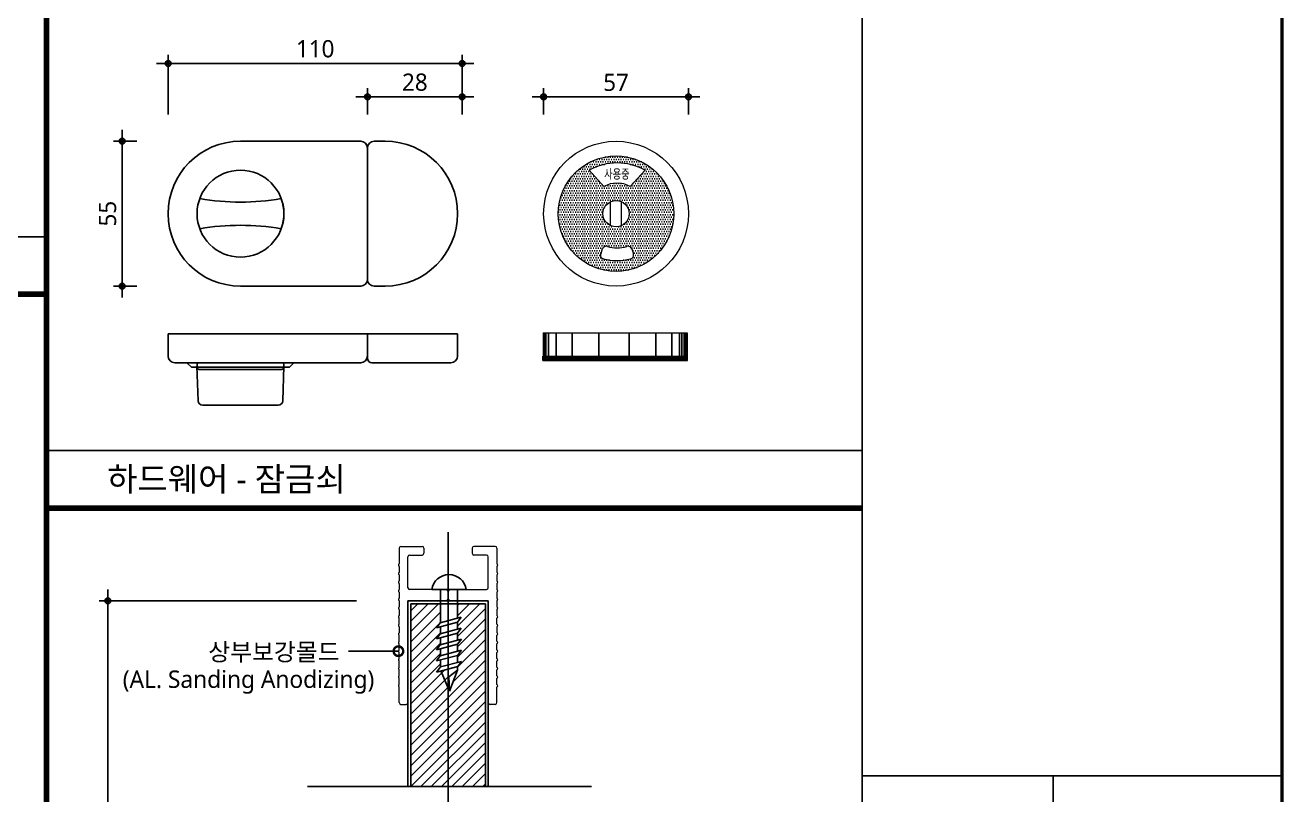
# Model space of a CAD drawing. Extents: x -256 to 8104, y -176 to 5714.
# Drawn here: x 5795 to 7984, y 3153 to 4492 of the extents above; entities that cross this region are included whole.
import ezdxf
from ezdxf.enums import TextEntityAlignment as Align

# ---------------------------------------------------------------- set-up
doc = ezdxf.new("R2010")
doc.units = 0
doc.header["$LTSCALE"] = 30
doc.linetypes.add('CEN', pattern=[62, 60, -1, 0, -1])
doc.linetypes.add('HIDDEN2', pattern=[4.7625, 3.175, -1.5875])
doc.layers.get('0').update_dxf_attribs({"linetype": 'CONTINUOUS'})
doc.layers.get('DEFPOINTS').update_dxf_attribs({"linetype": 'CONTINUOUS'})
for name, color, linetype in [('02---제품선', 4, 'CONTINUOUS'), ('C', 2, 'CONTINUOUS'), ('curior-0Line', 252, 'CONTINUOUS'), ('DIM', 7, 'CONTINUOUS'), ('HAT', 8, 'CONTINUOUS'), ('TIT', 3, 'CONTINUOUS'), ('기타', 1, 'CONTINUOUS'), ('문자', 3, 'CONTINUOUS'), ('상부보강몰드', 4, 'HIDDEN2'), ('잠금쇠(회전형)', 4, 'CONTINUOUS'), ('중심선', 1, 'CEN'), ('치수', 1, 'CONTINUOUS'), ('판넬', 2, 'CONTINUOUS'), ('해치', 8, 'CONTINUOUS')]:
    doc.layers.add(name, color=color, linetype=linetype)
doc.styles.add('HDW', font='gulim.ttc')
doc.styles.add('돋움', font='malgun.ttf')
doc.dimstyles.new('10', dxfattribs={"dimscale": 10, "dimtxt": 3, "dimasz": 1, "dimexe": 1.5, "dimexo": 2, "dimgap": 1, "dimtad": 1, "dimdec": 0, "dimlunit": 6, "dimtxsty": '돋움', "dimblk": 'DIMDOT', "dimcen": -1, "dimdle": 1.5, "dimclrt": 3, "dimazin": 3, "dimtfac": 1, "dimtdec": 0, "dimtix": 1, "dimtmove": 2, "dimatfit": 3, "dimldrblk": 'DIMDOT', "dimarcsym": 0})

# ---------------------------------------------------------------- blocks, each defined once
blk = doc.blocks.new('DIMDOT')
at = {"linetype": 'Continuous'}
blk.add_line((-2, 0), (2, 0), dxfattribs=at)
for radius in [0.5, 0.25]:
    blk.add_circle((0, 0), radius, dxfattribs=at)
blk = doc.blocks.new('*D355')
at = {"layer": 'DEFPOINTS', "color": 0}
for p in [(164877.2, 4601.3), (164365.2, 4492.7), (164877.2, 4492.7)]:
    blk.add_point(p, dxfattribs=at)
at = {"layer": 'DIM', "color": 0, "lineweight": -2, "ltscale": 10}
for p, q in [((164365.2, 4512.7), (164365.2, 4616.3)), ((164375.2, 4601.3), (164867.2, 4601.3)), ((164877.2, 4512.7), (164877.2, 4616.3))]:
    blk.add_line(p, q, dxfattribs=at)
at = {"layer": 'DIM', "color": 0, "lineweight": -2, "xscale": 10, "yscale": 10, "zscale": 10, "rotation": 180}
blk.add_blockref('DIMDOT', (164365.2, 4601.3), dxfattribs=at)
at = {"layer": 'DIM', "color": 0, "lineweight": -2, "xscale": 10, "yscale": 10, "zscale": 10}
blk.add_blockref('DIMDOT', (164877.2, 4601.3), dxfattribs=at)
at = {"layer": 'DIM', "color": 3, "insert": (164621.2, 4626.9), "char_height": 30, "attachment_point": 5, "style": '돋움'}
blk.add_mtext('110', dxfattribs=at)
blk = doc.blocks.new('*D356')
at = {"layer": 'DEFPOINTS', "color": 0}
for p in [(164877.2, 4543.3), (164712.2, 4492.7), (164877.2, 4492.7)]:
    blk.add_point(p, dxfattribs=at)
at = {"layer": 'DIM', "color": 0, "lineweight": -2, "ltscale": 10}
for p, q in [((164712.2, 4512.7), (164712.2, 4558.3)), ((164877.2, 4512.7), (164877.2, 4558.3)), ((164722.2, 4543.3), (164867.2, 4543.3))]:
    blk.add_line(p, q, dxfattribs=at)
at = {"layer": 'DIM', "color": 0, "lineweight": -2, "xscale": 10, "yscale": 10, "zscale": 10, "rotation": 180}
blk.add_blockref('DIMDOT', (164712.2, 4543.3), dxfattribs=at)
at = {"layer": 'DIM', "color": 0, "lineweight": -2, "xscale": 10, "yscale": 10, "zscale": 10}
blk.add_blockref('DIMDOT', (164877.2, 4543.3), dxfattribs=at)
at = {"layer": 'DIM', "color": 3, "insert": (164794.7, 4568.8), "char_height": 30, "attachment_point": 5, "style": '돋움'}
blk.add_mtext('28', dxfattribs=at)
blk = doc.blocks.new('*D357')
at = {"layer": 'DEFPOINTS', "color": 0}
for p in [(165270.9, 4543.3), (165018.9, 4492.7), (165270.9, 4492.7)]:
    blk.add_point(p, dxfattribs=at)
at = {"layer": 'DIM', "color": 0, "lineweight": -2, "ltscale": 10}
for p, q in [((165018.9, 4512.7), (165018.9, 4558.3)), ((165270.9, 4512.7), (165270.9, 4558.3)), ((165028.9, 4543.3), (165260.9, 4543.3))]:
    blk.add_line(p, q, dxfattribs=at)
at = {"layer": 'DIM', "color": 0, "lineweight": -2, "xscale": 10, "yscale": 10, "zscale": 10, "rotation": 180}
blk.add_blockref('DIMDOT', (165018.9, 4543.3), dxfattribs=at)
at = {"layer": 'DIM', "color": 0, "lineweight": -2, "xscale": 10, "yscale": 10, "zscale": 10}
blk.add_blockref('DIMDOT', (165270.9, 4543.3), dxfattribs=at)
at = {"layer": 'DIM', "color": 3, "insert": (165144.9, 4568.6), "char_height": 30, "attachment_point": 5, "style": '돋움'}
blk.add_mtext('57', dxfattribs=at)
blk = doc.blocks.new('*D362')
at = {"layer": 'DEFPOINTS', "color": 0}
for p in [(164330.9, 4466.1), (164285.2, 4214.1), (164330.9, 4214.1)]:
    blk.add_point(p, dxfattribs=at)
at = {"layer": 'DIM', "color": 0, "lineweight": -2, "ltscale": 10}
for p, q in [((164310.9, 4466.1), (164270.2, 4466.1)), ((164285.2, 4456.1), (164285.2, 4224.1)), ((164310.9, 4214.1), (164270.2, 4214.1))]:
    blk.add_line(p, q, dxfattribs=at)
at = {"layer": 'DIM', "color": 0, "lineweight": -2, "xscale": 10, "yscale": 10, "zscale": 10}
for p, rotation in [((164285.2, 4466.1), 90), ((164285.2, 4214.1), 270)]:
    blk.add_blockref('DIMDOT', p, dxfattribs=dict(at, rotation=rotation))
at = {"layer": 'DIM', "color": 3, "insert": (164259.9, 4340.1), "char_height": 30, "attachment_point": 5, "rotation": 90, "style": '돋움'}
blk.add_mtext('55', dxfattribs=at)
blk = doc.blocks.new('*D363')
at = {"layer": 'DEFPOINTS', "color": 0}
for p in [(164712.9, 3666.1), (164260.1, 1327.1), (164712.9, 1327.1)]:
    blk.add_point(p, dxfattribs=at)
at = {"layer": 'DIM', "color": 0, "lineweight": -2, "ltscale": 10}
for p, q in [((164692.9, 3666.1), (164245.1, 3666.1)), ((164260.1, 3656.1), (164260.1, 1337.1)), ((164692.9, 1327.1), (164245.1, 1327.1))]:
    blk.add_line(p, q, dxfattribs=at)
at = {"layer": 'DIM', "color": 0, "lineweight": -2, "xscale": 10, "yscale": 10, "zscale": 10}
for p, rotation in [((164260.1, 3666.1), 90), ((164260.1, 1327.1), 270)]:
    blk.add_blockref('DIMDOT', p, dxfattribs=dict(at, rotation=rotation))
at = {"layer": 'DIM', "color": 3, "insert": (164234.8, 2496.6), "char_height": 30, "attachment_point": 5, "rotation": 90, "style": '돋움'}
blk.add_mtext('VAR.', dxfattribs=at)
blk = doc.blocks.new('A$C13EB2441')
for p, q in [((0.837, 7.375), (0.837, 14.115)), ((0.837, 6.74), (0.837, 0))]:
    blk.add_line(p, q)
blk = doc.blocks.new('_DOTSMALL')
at = {"color": 0, "linetype": 'ByBlock', "const_width": 0.5}
blk.add_lwpolyline([(-0.0625, 0, 1), (0.0625, 0, 1)], format="xyb", close=True, dxfattribs=at)
blk = doc.blocks.new('A$C63EC304E')
at = {"layer": '치수', "color": 1, "xscale": 2.5, "yscale": 2.5, "zscale": 2.5, "rotation": 234.3098741996962}
blk.add_blockref('_DOTSMALL', (0.31, 0.31), dxfattribs=at)
blk = doc.blocks.new('A$C2BC9653E')
at = {"layer": '치수', "xscale": 0.3333333333333333, "yscale": 0.3333333333333333, "zscale": 0.3333333333333333}
blk.add_blockref('A$C63EC304E', (0, 0), dxfattribs=at)
blk = doc.blocks.new('A$C7FC71301')
at = {"layer": '치수', "rotation": 180}
blk.add_blockref('A$C2BC9653E', (0.208, 0.208), dxfattribs=at)
blk = doc.blocks.new('A$C4A20372B')
at = {"layer": '치수'}
blk.add_blockref('A$C7FC71301', (0, 0), dxfattribs=at)
blk = doc.blocks.new('A$C566469F5')
at = {"layer": '치수'}
blk.add_blockref('A$C4A20372B', (0, 0), dxfattribs=at)
blk = doc.blocks.new('A$C7E317CD4')
at = {"layer": '해치', "xscale": 2, "yscale": 2, "zscale": 2}
blk.add_blockref('A$C566469F5', (0, 0), dxfattribs=at)
blk = doc.blocks.new('A$C601D7F27')
at = {"layer": '치수'}
blk.add_blockref('A$C7E317CD4', (0, 0), dxfattribs=at)
blk = doc.blocks.new('A$C38802C08')
at = {"layer": '치수'}
blk.add_blockref('A$C601D7F27', (0, 0), dxfattribs=at)
blk = doc.blocks.new('AURA_16', base_point=(158321.5, 175.8))
at = {"layer": 'HAT', "transparency": 33554687}
h = blk.add_hatch(dxfattribs=at)
h.set_pattern_fill('ANSI31', color=256, scale=4, style=0)
h.set_pattern_definition([(45, (150000, 0), (-8.980256, 8.980256), [])])
h.paths.add_polyline_path([(164787.6, 3343.1), (164844, 3343.1), (164852.6, 3343.1), (164852.6, 3547.8), (164832.5, 3542.4), (164839.1, 3551.2), (164839.1, 3563.4), (164832.5, 3561.7), (164839, 3570.4), (164839.1, 3570.4), (164839.1, 3582.7), (164832.4, 3580.9), (164839, 3589.7), (164839.1, 3589.7), (164839.1, 3602), (164832.4, 3600.2), (164838.9, 3608.9), (164839.1, 3609), (164839.1, 3621.2), (164832.3, 3619.4), (164838.9, 3628.2), (164839.1, 3628.2), (164839.1, 3661.1), (164787.6, 3661.1)])
h.paths.add_polyline_path([(164866.2, 3343.1), (164917.6, 3343.1), (164917.6, 3661.1), (164869.1, 3661.1), (164869.1, 3636.2), (164875.6, 3637.9), (164869.1, 3629.2), (164869.1, 3616.9), (164875.6, 3618.7), (164869.1, 3609.9), (164869.1, 3609.9), (164869.1, 3597.7), (164875.7, 3599.4), (164869.2, 3590.7), (164869.1, 3590.7), (164869.1, 3578.4), (164875.7, 3580.2), (164869.2, 3571.4), (164869.1, 3571.4), (164869.1, 3559.2), (164875.8, 3560.9), (164869.3, 3552.2), (164869.1, 3552.1), (164869.1, 3545.6), (164855.1, 3509), (164852.6, 3514.8), (164852.6, 3343.1)])
at = {"layer": '해치'}
h = blk.add_hatch(dxfattribs=at)
h.set_pattern_fill('DOTS', color=256, scale=2.628474)
h.set_pattern_definition([(0, (159450.8684, 882.764), (2.086351, 4.1727023), [0, -4.1727023])])
h.paths.add_polyline_path([(165245.5, 4340.1, 1), (165044.2, 4340.1, 1)])
h.paths.add_polyline_path([(165121.9, 4340.1, -1), (165167.8, 4340.1, -1)], flags=16)
h.paths.add_polyline_path([(165169.6, 4387.4, 0.250537), (165123.7, 4387.4), (165097.9, 4415.8, -0.258173), (165195.4, 4415.8)], flags=16)
h.paths.add_polyline_path([(165172.3, 4278.7), (165175.1, 4270.5, -0.437988), (165170.3, 4261.5, -0.127495), (165123.1, 4261.5, -0.437988), (165118.2, 4270.5), (165121, 4278.7, -0.407197), (165129.8, 4283, 0.156299), (165163.6, 4283, -0.407197)], flags=16)
h.paths.add_polyline_path([(165120.3, 4394.4), (165120.3, 4423.6), (165172.6, 4423.6), (165172.6, 4394.4)], flags=8)
at = {"color": 8}
for p, q in [((160805.6, 4299.9), (164153.5, 4299.9)), ((164153.5, 3927.8), (165573.1, 3927.8))]:
    blk.add_line(p, q, dxfattribs=at)
at = {"color": 2}
blk.add_line((164787.6, 3343.1), (164917.6, 3343.1), dxfattribs=at)
for points in [[(158320.8, 5714.2), (165573.1, 5714.2), (165573.1, 175.8), (158320.8, 175.8)], [(158320.8, 5714.2), (165573.1, 5714.2), (165573.1, 175.8), (158320.8, 175.8)], [(158320.8, 5714.2), (166302.7, 5714.2), (166302.7, 175.8), (158320.8, 175.8)]]:
    blk.add_lwpolyline(points, close=True, dxfattribs=at)
at = {"color": 8, "const_width": 10}
for points in [[(164153.5, 175.8), (164153.5, 5714.2)], [(160805.6, 4199.9), (164153.5, 4199.9)], [(164153.5, 3827.8), (165573.1, 3827.8)]]:
    blk.add_lwpolyline(points, dxfattribs=at)
at = {"layer": '02---제품선'}
for p, q in [((164491.2, 4466.1), (164700.5, 4466.1)), ((164743.2, 4466.1), (164723.8, 4466.1)), ((164712.2, 4454.5), (164712.2, 4225.7)), ((164712.2, 4454.5), (164712.2, 4225.7)), ((164491.2, 4214.1), (164700.5, 4214.1)), ((164743.2, 4214.1), (164723.8, 4214.1)), ((164365.2, 4131.1), (164712.2, 4131.1)), ((164365.2, 4131.1), (164365.2, 4092.4)), ((164712.2, 4131.1), (164712.2, 4092.4)), ((164869.2, 4131.1), (164712.2, 4131.1)), ((164712.2, 4088.5), (164712.2, 4131.1)), ((164869.2, 4092.4), (164869.2, 4131.1)), ((164376.8, 4080.7), (164398.1, 4080.7)), ((164398.1, 4080.7), (164584.2, 4080.7)), ((164405.9, 4073), (164398.1, 4080.7)), ((164405.9, 4073), (164413.6, 4073)), ((164413.6, 4073), (164568.7, 4073)), ((164415.5, 4074.9), (164417.6, 4014.5)), ((164415.6, 4073), (164415.6, 4076.8)), ((164562.9, 4080.7), (164419.4, 4080.7)), ((164566.8, 4074.9), (164564.7, 4014.5)), ((164566.8, 4073), (164566.8, 4076.8)), ((164576.5, 4073), (164568.7, 4073)), ((164576.5, 4073), (164584.2, 4080.7)), ((164584.2, 4080.7), (164700.5, 4080.7)), ((164857.5, 4080.7), (164719.9, 4080.7)), ((164562.9, 4069.1), (164419.4, 4069.1)), ((164557, 4007.1), (164425.4, 4007.1))]:
    blk.add_line(p, q, dxfattribs=at)
blk.add_circle((164491.2, 4340.1), 75.6, dxfattribs=at)
blk.add_circle((164491.2, 4340.1), 75.6, dxfattribs=at)
for centre, radius, start, end in [((164491.2, 4340.1), 126, 90, 180), ((164700.5, 4454.5), 11.6, 0, 90), ((164723.8, 4454.5), 11.6, 90, 180), ((164743.2, 4340.1), 126, 0, 90), ((164491.2, 4776.9), 416.6, 260.2031, 279.7969), ((164491.2, 4340.1), 75.6, 340.7512, 19.2488), ((164491.2, 4340.1), 126, 180, 270), ((164743.2, 4340.1), 126, 270, 0), ((164491.2, 3903.3), 416.6, 80.2031, 99.7969), ((164700.5, 4225.7), 11.6, 270, 0), ((164723.8, 4225.7), 11.6, 180, 270), ((164376.8, 4092.4), 11.6, 180, 270), ((164419.4, 4076.8), 3.88, 90, 180), ((164419.4, 4073), 3.88, 180, 270), ((164562.9, 4076.8), 3.88, 0, 90), ((164562.9, 4073), 3.88, 270, 0), ((164700.5, 4092.4), 11.6, 270, 0), ((164719.9, 4088.5), 7.75, 180, 270), ((164857.5, 4092.4), 11.6, 270, 0), ((164425.4, 4014.8), 7.75, 182, 270), ((164557, 4014.8), 7.75, 270, 358)]:
    blk.add_arc(centre, radius, start, end, dxfattribs=at)
at = {"layer": 'C'}
for p, q in [((164787.6, 3661.1), (164787.6, 3343.1)), ((164787.6, 3661.1), (164917.6, 3661.1)), ((164917.6, 3343.1), (164917.6, 3661.1))]:
    blk.add_line(p, q, dxfattribs=at)
at = {"layer": 'curior-0Line'}
for p, q in [((165573.1, 5714.2), (165573.1, 176.6)), ((165573.5, 3361.7), (166305.6, 3361.7)), ((165905.7, 3361.7), (165905.7, 2808))]:
    blk.add_line(p, q, dxfattribs=at)
blk.add_lwpolyline([(166305.6, 5714.2), (165573.1, 5714.2), (165573.1, 175.8), (166305.6, 175.8)], close=True, dxfattribs=at)
at = {"layer": '기타', "color": 1}
for p, q in [((164839.1, 3628.2), (164839.1, 3686.1)), ((164869.1, 3636.2), (164869.1, 3686.1)), ((164838.9, 3628.2), (164875.6, 3637.9)), ((164875.6, 3637.9), (164869.1, 3629.2)), ((164832.3, 3619.4), (164869.1, 3629.2)), ((164838.9, 3628.2), (164832.3, 3619.4)), ((164838.9, 3608.9), (164875.6, 3618.7)), ((164839.1, 3609), (164839.1, 3621.2)), ((164869.1, 3616.9), (164869.1, 3629.2)), ((164875.6, 3618.7), (164869.1, 3609.9)), ((164832.4, 3600.2), (164869.1, 3609.9)), ((164838.9, 3608.9), (164832.4, 3600.2)), ((164832.4, 3580.9), (164869.2, 3590.7)), ((164839, 3589.7), (164875.7, 3599.4)), ((164839.1, 3589.7), (164839.1, 3602)), ((164869.1, 3597.7), (164869.1, 3609.9)), ((164869.1, 3578.4), (164869.1, 3590.7)), ((164875.7, 3599.4), (164869.2, 3590.7)), ((164839, 3589.7), (164832.4, 3580.9)), ((164832.5, 3561.7), (164869.2, 3571.4)), ((164839, 3570.4), (164832.5, 3561.7)), ((164839, 3570.4), (164875.7, 3580.2)), ((164839.1, 3570.4), (164839.1, 3582.7)), ((164869.1, 3559.2), (164869.1, 3571.4)), ((164875.7, 3580.2), (164869.2, 3571.4)), ((164832.5, 3542.4), (164869.3, 3552.2)), ((164839.1, 3551.2), (164832.5, 3542.4)), ((164839.1, 3551.2), (164839.1, 3563.4)), ((164839.1, 3551.2), (164875.8, 3560.9)), ((164869.1, 3545.6), (164869.1, 3552.1)), ((164875.8, 3560.9), (164869.3, 3552.2)), ((164839.9, 3544.3), (164855.1, 3509)), ((164869.1, 3545.6), (164854.1, 3533.8)), ((164854.1, 3533.8), (164855.1, 3509)), ((164855.1, 3509), (164869.1, 3545.6))]:
    blk.add_line(p, q, dxfattribs=at)
blk.add_arc((164854.1, 3681.7), 30.3, 8.3784, 171.6216, dxfattribs=at)
at = {"layer": '상부보강몰드', "linetype": 'Continuous', "lineweight": 15}
for p, q in [((164767.6, 3758), (164767.6, 3730.9)), ((164770.6, 3761), (164807.6, 3761)), ((164785.6, 3746), (164807.6, 3746)), ((164810.6, 3758), (164810.6, 3749)), ((164894.6, 3758), (164894.6, 3749)), ((164934.6, 3761), (164897.6, 3761)), ((164919.6, 3746), (164897.6, 3746)), ((164937.6, 3758), (164937.6, 3730.9)), ((164767.6, 3726.3), (164767.6, 3715.9)), ((164767.6, 3726.3), (164767.6, 3715.9)), ((164782.6, 3689.1), (164782.6, 3743)), ((164922.6, 3689.1), (164922.6, 3743)), ((164937.6, 3726.3), (164937.6, 3715.9)), ((164937.6, 3726.3), (164937.6, 3715.9)), ((164767.6, 3711.3), (164767.6, 3700.9)), ((164767.6, 3711.3), (164767.6, 3700.9)), ((164937.6, 3711.3), (164937.6, 3700.9)), ((164937.6, 3711.3), (164937.6, 3700.9)), ((164767.6, 3696.3), (164767.6, 3685.9)), ((164767.6, 3696.3), (164767.6, 3685.9)), ((164767.6, 3681.3), (164767.6, 3670.9)), ((164767.6, 3681.3), (164767.6, 3670.9)), ((164850.1, 3686.1), (164785.6, 3686.1)), ((164852.6, 3683.1), (164850.1, 3686.1)), ((164855.1, 3686.1), (164852.6, 3683.1)), ((164855.1, 3686.1), (164919.6, 3686.1)), ((164937.6, 3696.3), (164937.6, 3685.9)), ((164937.6, 3696.3), (164937.6, 3685.9)), ((164937.6, 3681.3), (164937.6, 3670.9)), ((164937.6, 3681.3), (164937.6, 3670.9)), ((164767.6, 3666.3), (164767.6, 3655.9)), ((164767.6, 3666.3), (164767.6, 3655.9)), ((164782.6, 3666.1), (164782.6, 3489.1)), ((164782.6, 3666.1), (164850.1, 3666.1)), ((164850.1, 3666.1), (164852.6, 3669.1)), ((164852.6, 3669.1), (164855.1, 3666.1)), ((164922.6, 3666.1), (164855.1, 3666.1)), ((164922.6, 3666.1), (164922.6, 3489.1)), ((164937.6, 3666.3), (164937.6, 3655.9)), ((164937.6, 3666.3), (164937.6, 3655.9)), ((164767.6, 3651.3), (164767.6, 3640.9)), ((164767.6, 3651.3), (164767.6, 3640.9)), ((164767.6, 3625.9), (164767.6, 3636.3)), ((164937.6, 3651.3), (164937.6, 3640.9)), ((164937.6, 3651.3), (164937.6, 3640.9)), ((164937.6, 3625.9), (164937.6, 3636.3)), ((164767.6, 3621.3), (164767.6, 3610.9)), ((164937.6, 3621.3), (164937.6, 3610.9)), ((164767.6, 3595.9), (164767.6, 3606.3)), ((164767.6, 3580.9), (164767.6, 3591.3)), ((164937.6, 3595.9), (164937.6, 3606.3)), ((164937.6, 3580.9), (164937.6, 3591.3)), ((164767.6, 3565.9), (164767.6, 3576.3)), ((164937.6, 3565.9), (164937.6, 3576.3)), ((164767.6, 3550.9), (164767.6, 3561.3)), ((164937.6, 3550.9), (164937.6, 3561.3)), ((164767.6, 3535.9), (164767.6, 3546.3)), ((164767.6, 3520.9), (164767.6, 3531.3)), ((164937.6, 3535.9), (164937.6, 3546.3)), ((164937.6, 3520.9), (164937.6, 3531.3)), ((164767.6, 3489.1), (164767.6, 3516.3)), ((164937.6, 3489.1), (164937.6, 3516.3)), ((164770.6, 3486.1), (164779.6, 3486.1)), ((164934.6, 3486.1), (164925.6, 3486.1))]:
    blk.add_line(p, q, dxfattribs=at)
for centre, radius, start, end in [((164770.6, 3758), 3, 90, 180), ((164770.6, 3758), 3, 90, 180), ((164785.6, 3743), 3, 90, 180), ((164807.6, 3758), 3, 0, 90), ((164807.6, 3749), 3, 270, 0), ((164897.6, 3758), 3, 90, 180), ((164897.6, 3749), 3, 180, 270), ((164919.6, 3743), 3, 0, 90), ((164934.6, 3758), 3, 0, 90), ((164934.6, 3758), 3, 0, 90), ((164767.6, 3728.6), 1.5, 113.5782, 246.4218), ((164767.6, 3728.6), 1.5, 113.5782, 246.4218), ((164767.6, 3728.6), 1.5, 113.5782, 246.4218), ((164767.6, 3728.6), 1.5, 113.5782, 246.4218), ((164766.6, 3730.9), 1, 293.5782, 0), ((164766.6, 3730.9), 1, 293.5782, 0), ((164766.6, 3730.9), 1, 293.5782, 0), ((164766.6, 3730.9), 1, 293.5782, 0), ((164766.6, 3726.3), 1, 0, 66.4218), ((164766.6, 3726.3), 1, 0, 66.4218), ((164766.6, 3726.3), 1, 0, 66.4218), ((164766.6, 3726.3), 1, 0, 66.4218), ((164938.6, 3730.9), 1, 180, 246.4218), ((164938.6, 3730.9), 1, 180, 246.4218), ((164938.6, 3730.9), 1, 180, 246.4218), ((164938.6, 3730.9), 1, 180, 246.4218), ((164938.6, 3726.3), 1, 113.5782, 180), ((164938.6, 3726.3), 1, 113.5782, 180), ((164938.6, 3726.3), 1, 113.5782, 180), ((164938.6, 3726.3), 1, 113.5782, 180), ((164937.6, 3728.6), 1.5, 293.5782, 66.4218), ((164937.6, 3728.6), 1.5, 293.5782, 66.4218), ((164937.6, 3728.6), 1.5, 293.5782, 66.4218), ((164937.6, 3728.6), 1.5, 293.5782, 66.4218), ((164767.6, 3713.6), 1.5, 113.5782, 246.4218), ((164767.6, 3713.6), 1.5, 113.5782, 246.4218), ((164767.6, 3713.6), 1.5, 113.5782, 246.4218), ((164767.6, 3713.6), 1.5, 113.5782, 246.4218), ((164767.6, 3698.6), 1.5, 113.5782, 246.4218), ((164767.6, 3698.6), 1.5, 113.5782, 246.4218), ((164767.6, 3698.6), 1.5, 113.5782, 246.4218), ((164767.6, 3698.6), 1.5, 113.5782, 246.4218), ((164766.6, 3715.9), 1, 293.5782, 0), ((164766.6, 3715.9), 1, 293.5782, 0), ((164766.6, 3715.9), 1, 293.5782, 0), ((164766.6, 3715.9), 1, 293.5782, 0), ((164766.6, 3711.3), 1, 0, 66.4218), ((164766.6, 3711.3), 1, 0, 66.4218), ((164766.6, 3711.3), 1, 0, 66.4218), ((164766.6, 3711.3), 1, 0, 66.4218), ((164766.6, 3700.9), 1, 293.5782, 0), ((164766.6, 3700.9), 1, 293.5782, 0), ((164766.6, 3700.9), 1, 293.5782, 0), ((164766.6, 3700.9), 1, 293.5782, 0), ((164938.6, 3715.9), 1, 180, 246.4218), ((164938.6, 3715.9), 1, 180, 246.4218), ((164938.6, 3715.9), 1, 180, 246.4218), ((164938.6, 3715.9), 1, 180, 246.4218), ((164938.6, 3711.3), 1, 113.5782, 180), ((164938.6, 3711.3), 1, 113.5782, 180), ((164938.6, 3711.3), 1, 113.5782, 180), ((164938.6, 3711.3), 1, 113.5782, 180), ((164938.6, 3700.9), 1, 180, 246.4218), ((164938.6, 3700.9), 1, 180, 246.4218), ((164938.6, 3700.9), 1, 180, 246.4218), ((164938.6, 3700.9), 1, 180, 246.4218), ((164937.6, 3713.6), 1.5, 293.5782, 66.4218), ((164937.6, 3713.6), 1.5, 293.5782, 66.4218), ((164937.6, 3713.6), 1.5, 293.5782, 66.4218), ((164937.6, 3713.6), 1.5, 293.5782, 66.4218), ((164937.6, 3698.6), 1.5, 293.5782, 66.4218), ((164937.6, 3698.6), 1.5, 293.5782, 66.4218), ((164937.6, 3698.6), 1.5, 293.5782, 66.4218), ((164937.6, 3698.6), 1.5, 293.5782, 66.4218), ((164767.6, 3683.6), 1.5, 113.5782, 246.4218), ((164767.6, 3683.6), 1.5, 113.5782, 246.4218), ((164767.6, 3683.6), 1.5, 113.5782, 246.4218), ((164767.6, 3683.6), 1.5, 113.5782, 246.4218), ((164766.6, 3696.3), 1, 0, 66.4218), ((164766.6, 3696.3), 1, 0, 66.4218), ((164766.6, 3696.3), 1, 0, 66.4218), ((164766.6, 3696.3), 1, 0, 66.4218), ((164766.6, 3685.9), 1, 293.5782, 0), ((164766.6, 3685.9), 1, 293.5782, 0), ((164766.6, 3685.9), 1, 293.5782, 0), ((164766.6, 3685.9), 1, 293.5782, 0), ((164766.6, 3681.3), 1, 0, 66.4218), ((164766.6, 3681.3), 1, 0, 66.4218), ((164766.6, 3681.3), 1, 0, 66.4218), ((164766.6, 3681.3), 1, 0, 66.4218), ((164785.6, 3689.1), 3, 180, 270), ((164919.6, 3689.1), 3, 270, 0), ((164938.6, 3696.3), 1, 113.5782, 180), ((164938.6, 3696.3), 1, 113.5782, 180), ((164938.6, 3696.3), 1, 113.5782, 180), ((164938.6, 3696.3), 1, 113.5782, 180), ((164938.6, 3685.9), 1, 180, 246.4218), ((164938.6, 3685.9), 1, 180, 246.4218), ((164938.6, 3685.9), 1, 180, 246.4218), ((164938.6, 3685.9), 1, 180, 246.4218), ((164938.6, 3681.3), 1, 113.5782, 180), ((164938.6, 3681.3), 1, 113.5782, 180), ((164938.6, 3681.3), 1, 113.5782, 180), ((164938.6, 3681.3), 1, 113.5782, 180), ((164937.6, 3683.6), 1.5, 293.5782, 66.4218), ((164937.6, 3683.6), 1.5, 293.5782, 66.4218), ((164937.6, 3683.6), 1.5, 293.5782, 66.4218), ((164937.6, 3683.6), 1.5, 293.5782, 66.4218), ((164767.6, 3668.6), 1.5, 113.5782, 246.4218), ((164767.6, 3668.6), 1.5, 113.5782, 246.4218), ((164767.6, 3668.6), 1.5, 113.5782, 246.4218), ((164767.6, 3668.6), 1.5, 113.5782, 246.4218), ((164766.6, 3670.9), 1, 293.5782, 0), ((164766.6, 3670.9), 1, 293.5782, 0), ((164766.6, 3670.9), 1, 293.5782, 0), ((164766.6, 3670.9), 1, 293.5782, 0), ((164766.6, 3666.3), 1, 0, 66.4218), ((164766.6, 3666.3), 1, 0, 66.4218), ((164766.6, 3666.3), 1, 0, 66.4218), ((164766.6, 3666.3), 1, 0, 66.4218), ((164938.6, 3670.9), 1, 180, 246.4218), ((164938.6, 3670.9), 1, 180, 246.4218), ((164938.6, 3670.9), 1, 180, 246.4218), ((164938.6, 3670.9), 1, 180, 246.4218), ((164938.6, 3666.3), 1, 113.5782, 180), ((164938.6, 3666.3), 1, 113.5782, 180), ((164938.6, 3666.3), 1, 113.5782, 180), ((164938.6, 3666.3), 1, 113.5782, 180), ((164937.6, 3668.6), 1.5, 293.5782, 66.4218), ((164937.6, 3668.6), 1.5, 293.5782, 66.4218), ((164937.6, 3668.6), 1.5, 293.5782, 66.4218), ((164937.6, 3668.6), 1.5, 293.5782, 66.4218), ((164767.6, 3653.6), 1.5, 113.5782, 246.4218), ((164767.6, 3653.6), 1.5, 113.5782, 246.4218), ((164767.6, 3653.6), 1.5, 113.5782, 246.4218), ((164767.6, 3653.6), 1.5, 113.5782, 246.4218), ((164767.6, 3638.6), 1.5, 113.5782, 246.4218), ((164767.6, 3638.6), 1.5, 113.5782, 246.4218), ((164766.6, 3655.9), 1, 293.5782, 0), ((164766.6, 3655.9), 1, 293.5782, 0), ((164766.6, 3655.9), 1, 293.5782, 0), ((164766.6, 3655.9), 1, 293.5782, 0), ((164766.6, 3651.3), 1, 0, 66.4218), ((164766.6, 3651.3), 1, 0, 66.4218), ((164766.6, 3651.3), 1, 0, 66.4218), ((164766.6, 3651.3), 1, 0, 66.4218), ((164766.6, 3640.9), 1, 293.5782, 0), ((164766.6, 3640.9), 1, 293.5782, 0), ((164766.6, 3636.3), 1, 0, 66.4218), ((164766.6, 3636.3), 1, 0, 66.4218), ((164938.6, 3655.9), 1, 180, 246.4218), ((164938.6, 3655.9), 1, 180, 246.4218), ((164938.6, 3655.9), 1, 180, 246.4218), ((164938.6, 3655.9), 1, 180, 246.4218), ((164938.6, 3651.3), 1, 113.5782, 180), ((164938.6, 3651.3), 1, 113.5782, 180), ((164938.6, 3651.3), 1, 113.5782, 180), ((164938.6, 3651.3), 1, 113.5782, 180), ((164938.6, 3640.9), 1, 180, 246.4218), ((164938.6, 3640.9), 1, 180, 246.4218), ((164938.6, 3636.3), 1, 113.5782, 180), ((164938.6, 3636.3), 1, 113.5782, 180), ((164937.6, 3653.6), 1.5, 293.5782, 66.4218), ((164937.6, 3653.6), 1.5, 293.5782, 66.4218), ((164937.6, 3653.6), 1.5, 293.5782, 66.4218), ((164937.6, 3653.6), 1.5, 293.5782, 66.4218), ((164937.6, 3638.6), 1.5, 293.5782, 66.4218), ((164937.6, 3638.6), 1.5, 293.5782, 66.4218), ((164767.6, 3623.6), 1.5, 113.5782, 246.4218), ((164767.6, 3623.6), 1.5, 113.5782, 246.4218), ((164766.6, 3625.9), 1, 293.5782, 0), ((164766.6, 3625.9), 1, 293.5782, 0), ((164766.6, 3621.3), 1, 0, 66.4218), ((164766.6, 3621.3), 1, 0, 66.4218), ((164938.6, 3625.9), 1, 180, 246.4218), ((164938.6, 3625.9), 1, 180, 246.4218), ((164938.6, 3621.3), 1, 113.5782, 180), ((164938.6, 3621.3), 1, 113.5782, 180), ((164937.6, 3623.6), 1.5, 293.5782, 66.4218), ((164937.6, 3623.6), 1.5, 293.5782, 66.4218), ((164767.6, 3608.6), 1.5, 113.5782, 246.4218), ((164767.6, 3593.6), 1.5, 113.5782, 246.4218), ((164767.6, 3593.6), 1.5, 113.5782, 246.4218), ((164766.6, 3610.9), 1, 293.5782, 0), ((164766.6, 3606.3), 1, 0, 66.4218), ((164766.6, 3595.9), 1, 293.5782, 0), ((164766.6, 3595.9), 1, 293.5782, 0), ((164766.6, 3591.3), 1, 0, 66.4218), ((164766.6, 3591.3), 1, 0, 66.4218), ((164938.6, 3610.9), 1, 180, 246.4218), ((164938.6, 3606.3), 1, 113.5782, 180), ((164938.6, 3595.9), 1, 180, 246.4218), ((164938.6, 3595.9), 1, 180, 246.4218), ((164938.6, 3591.3), 1, 113.5782, 180), ((164938.6, 3591.3), 1, 113.5782, 180), ((164937.6, 3608.6), 1.5, 293.5782, 66.4218), ((164937.6, 3593.6), 1.5, 293.5782, 66.4218), ((164937.6, 3593.6), 1.5, 293.5782, 66.4218), ((164767.6, 3578.6), 1.5, 113.5782, 246.4218), ((164767.6, 3578.6), 1.5, 113.5782, 246.4218), ((164766.6, 3580.9), 1, 293.5782, 0), ((164766.6, 3580.9), 1, 293.5782, 0), ((164766.6, 3576.3), 1, 0, 66.4218), ((164766.6, 3576.3), 1, 0, 66.4218), ((164938.6, 3580.9), 1, 180, 246.4218), ((164938.6, 3580.9), 1, 180, 246.4218), ((164938.6, 3576.3), 1, 113.5782, 180), ((164938.6, 3576.3), 1, 113.5782, 180), ((164937.6, 3578.6), 1.5, 293.5782, 66.4218), ((164937.6, 3578.6), 1.5, 293.5782, 66.4218), ((164767.6, 3563.6), 1.5, 113.5782, 246.4218), ((164767.6, 3563.6), 1.5, 113.5782, 246.4218), ((164767.6, 3548.6), 1.5, 113.5782, 246.4218), ((164767.6, 3548.6), 1.5, 113.5782, 246.4218), ((164766.6, 3565.9), 1, 293.5782, 0), ((164766.6, 3565.9), 1, 293.5782, 0), ((164766.6, 3561.3), 1, 0, 66.4218), ((164766.6, 3561.3), 1, 0, 66.4218), ((164766.6, 3550.9), 1, 293.5782, 0), ((164766.6, 3550.9), 1, 293.5782, 0), ((164766.6, 3546.3), 1, 0, 66.4218), ((164766.6, 3546.3), 1, 0, 66.4218), ((164938.6, 3565.9), 1, 180, 246.4218), ((164938.6, 3565.9), 1, 180, 246.4218), ((164938.6, 3561.3), 1, 113.5782, 180), ((164938.6, 3561.3), 1, 113.5782, 180), ((164938.6, 3550.9), 1, 180, 246.4218), ((164938.6, 3550.9), 1, 180, 246.4218), ((164938.6, 3546.3), 1, 113.5782, 180), ((164938.6, 3546.3), 1, 113.5782, 180), ((164937.6, 3563.6), 1.5, 293.5782, 66.4218), ((164937.6, 3563.6), 1.5, 293.5782, 66.4218), ((164937.6, 3548.6), 1.5, 293.5782, 66.4218), ((164937.6, 3548.6), 1.5, 293.5782, 66.4218), ((164767.6, 3533.6), 1.5, 113.5782, 246.4218), ((164767.6, 3533.6), 1.5, 113.5782, 246.4218), ((164766.6, 3535.9), 1, 293.5782, 0), ((164766.6, 3535.9), 1, 293.5782, 0), ((164766.6, 3531.3), 1, 0, 66.4218), ((164766.6, 3531.3), 1, 0, 66.4218), ((164938.6, 3535.9), 1, 180, 246.4218), ((164938.6, 3535.9), 1, 180, 246.4218), ((164938.6, 3531.3), 1, 113.5782, 180), ((164938.6, 3531.3), 1, 113.5782, 180), ((164937.6, 3533.6), 1.5, 293.5782, 66.4218), ((164937.6, 3533.6), 1.5, 293.5782, 66.4218), ((164767.6, 3518.6), 1.5, 113.5782, 246.4218), ((164767.6, 3518.6), 1.5, 113.5782, 246.4218), ((164766.6, 3520.9), 1, 293.5782, 0), ((164766.6, 3520.9), 1, 293.5782, 0), ((164766.6, 3516.3), 1, 0, 66.4218), ((164766.6, 3516.3), 1, 0, 66.4218), ((164938.6, 3520.9), 1, 180, 246.4218), ((164938.6, 3520.9), 1, 180, 246.4218), ((164938.6, 3516.3), 1, 113.5782, 180), ((164938.6, 3516.3), 1, 113.5782, 180), ((164937.6, 3518.6), 1.5, 293.5782, 66.4218), ((164937.6, 3518.6), 1.5, 293.5782, 66.4218), ((164770.6, 3489.1), 3, 180, 270), ((164779.6, 3489.1), 3, 270, 0), ((164925.6, 3489.1), 3, 180, 270), ((164934.6, 3489.1), 3, 270, 0)]:
    blk.add_arc(centre, radius, start, end, dxfattribs=at)
at = {"layer": '잠금쇠(회전형)', "linetype": 'Continuous', "lineweight": 15}
for p, q in [((165097.9, 4415.8), (165123.7, 4387.4)), ((165195.4, 4415.8), (165169.6, 4387.4)), ((165134.9, 4360.9), (165134.9, 4319.6)), ((165154, 4360.4), (165154, 4319.2)), ((165121, 4278.7), (165118.2, 4270.5)), ((165172.3, 4278.7), (165175.1, 4270.5)), ((165018.1, 4132.6), (165268.5, 4132.6)), ((165018.1, 4132.6), (165018.1, 4092.4)), ((165018.9, 4132.6), (165018.9, 4092.4)), ((165268.5, 4132.6), (165268.5, 4092.4)), ((165017.3, 4092.4), (165269.3, 4092.4)), ((165017.3, 4084.6), (165017.3, 4092.4)), ((165017.3, 4084.9), (165269.3, 4084.9)), ((165269.3, 4084.6), (165269.3, 4092.4))]:
    blk.add_line(p, q, dxfattribs=at)
for radius in [126, 100.6, 22.9]:
    blk.add_circle((165144.9, 4340.1), radius, dxfattribs=at)
for centre, radius, start, end in [((165146.7, 4327.7), 100.7, 61.0478, 118.9522), ((165146.7, 4344.5), 48.7, 61.8696, 118.1304), ((165124.8, 4268.2), 7, 160.8571, 255.4685), ((165127.7, 4276.4), 7, 72.2332, 160.8571), ((165146.7, 4335.7), 55.3, 252.2332, 287.7668), ((165165.7, 4276.4), 7, 19.1429, 107.7668), ((165168.5, 4268.2), 7, 284.5315, 19.1429), ((165146.7, 4352.5), 94.1, 255.4685, 284.5315)]:
    blk.add_arc(centre, radius, start, end, dxfattribs=at)
at = {"layer": '중심선'}
blk.add_line((164852.6, 3785.7), (164852.6, 549.5), dxfattribs=at)
at = {"layer": '치수'}
blk.add_line((164679, 3578.6), (164766.1, 3578.6), dxfattribs=at)
at = {"layer": '판넬', "color": 1}
for p, q in [((164884.1, 3686.1), (164824.1, 3686.1)), ((164782.6, 3666.1), (164782.6, 3343.1)), ((164782.6, 3666.1), (164922.6, 3666.1)), ((164922.6, 3343.1), (164922.6, 3666.1))]:
    blk.add_line(p, q, dxfattribs=at)
at = {"layer": '해치'}
for p, q in [((165020.4, 4132.6), (165020.4, 4092.4)), ((165022.9, 4132.6), (165022.9, 4092.4)), ((165027.2, 4132.6), (165027.2, 4092.4)), ((165040.8, 4132.6), (165040.8, 4092.4)), ((165068.6, 4132.6), (165068.6, 4092.4)), ((165114.9, 4132.6), (165114.9, 4092.4)), ((165167.9, 4132.6), (165167.9, 4092.4)), ((165214.2, 4132.6), (165214.2, 4092.4)), ((165242, 4132.6), (165242, 4092.4)), ((165255.6, 4132.6), (165255.6, 4092.4)), ((165259.4, 4132.6), (165259.4, 4092.4)), ((165263.7, 4132.6), (165263.7, 4092.4)), ((165266.2, 4132.6), (165266.2, 4092.4)), ((165267.7, 4132.6), (165267.7, 4092.4)), ((165017.3, 4089.8), (165269.3, 4089.8)), ((165017.3, 4088.5), (165269.3, 4088.5)), ((165017.3, 4087.2), (165269.3, 4087.2)), ((165017.3, 4086.4), (165269.3, 4086.4)), ((165017.3, 4085.7), (165269.3, 4085.7)), ((165017.3, 4084.6), (165269.3, 4084.6))]:
    blk.add_line(p, q, dxfattribs=at)
at = {"xscale": 35, "yscale": 35, "zscale": 35, "rotation": 270}
blk.add_blockref('A$C13EB2441', (164608.1, 3372.4), dxfattribs=at)
at = {"layer": '해치', "xscale": -20, "yscale": 20, "zscale": 20}
blk.add_blockref('A$C38802C08', (164770.3, 3574.5), dxfattribs=at)
at = {"layer": 'TIT', "style": '돋움'}
blk.add_text('하드웨어 - 잠금쇠', height=42, dxfattribs=at).set_placement((164674.2, 3857.3), align=Align.RIGHT)
at = {"layer": '문자', "style": '돋움'}
for s, height, p in [('상부보강몰드', 30.34, (164549.4, 3577.7)), ('(AL. Sanding Anodizing)', 30.337, (164505.2, 3525.8))]:
    blk.add_text(s, height=height, dxfattribs=at).set_placement(p, align=Align.MIDDLE)
at = {"layer": '잠금쇠(회전형)', "linetype": 'Continuous', "lineweight": 15, "style": 'HDW', "width": 0.659278}
blk.add_text('사용중', height=16.4, dxfattribs=at).set_placement((165124.3, 4401), (165168.5, 4401), align=Align.FIT)
at = {"layer": 'DIM', "ltscale": 10}
for base, p1, p2, text, picture, middle in [((164877.2, 4601.3), (164365.2, 4492.7), (164877.2, 4492.7), '110', '*D355', (164621.2, 4626.9)), ((164877.2, 4543.3), (164712.2, 4492.7), (164877.2, 4492.7), '28', '*D356', (164794.7, 4568.8)), ((165270.9, 4543.3), (165018.9, 4492.7), (165270.9, 4492.7), '57', '*D357', (165144.9, 4568.6))]:
    dim = blk.add_linear_dim(base=base, p1=p1, p2=p2, text=text, dimstyle='10', override={"dimtxsty": '돋움'}, dxfattribs=at)
    dim.commit()
    dim.dimension.update_dxf_attribs({"geometry": picture, "text_midpoint": middle})
for base, p1, p2, text, picture, middle in [((164285.2, 4214.1), (164330.9, 4466.1), (164330.9, 4214.1), '55', '*D362', (164259.9, 4340.1)), ((164260.1, 1327.1), (164712.9, 3666.1), (164712.9, 1327.1), 'VAR.', '*D363', (164234.8, 2496.6))]:
    dim = blk.add_linear_dim(base=base, p1=p1, p2=p2, angle=90, text=text, dimstyle='10', override={"dimtxsty": '돋움'}, dxfattribs=at)
    dim.commit()
    dim.dimension.update_dxf_attribs({"geometry": picture, "text_midpoint": middle})

msp = doc.modelspace()

# ---------------------------------------------------------------- block references
msp.add_blockref('AURA_16', (0, 0))

doc.saveas('drawing.dxf')
